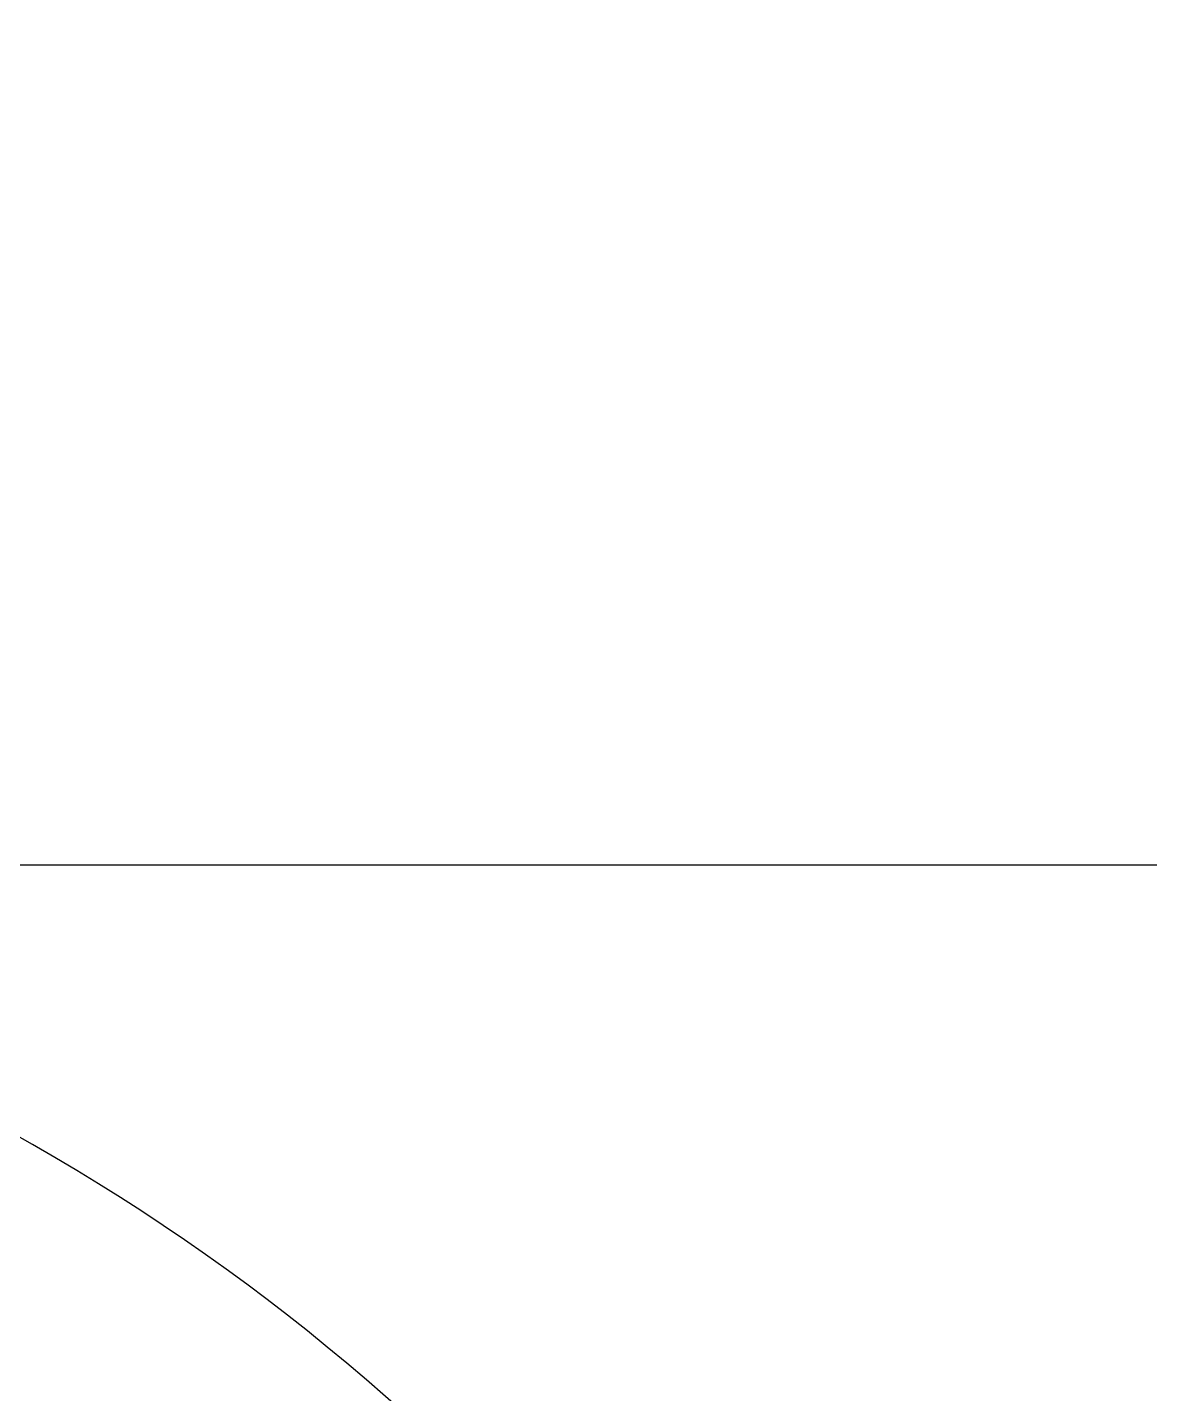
# Model space of a CAD drawing. Header units: metres. Extents: x -1 to 8192, y -554 to 8192.
# Drawn here: x 10.67 to 22.34, y -5.49 to 8.71 of the extents above; entities that cross this region are included whole.
import ezdxf

# ---------------------------------------------------------------- set-up
doc = ezdxf.new("R2010")
doc.units = ezdxf.units.M

msp = doc.modelspace()

# ---------------------------------------------------------------- linework, layer by layer
at = {"layer": 'MCD_Layer_0'}
for p in [(8192.005882, 0), (8192.005917, 0), (8192.001976, 0), (8192.00201, 0), (8192.005941, 0), (8192.005946, 0), (8192.005938, 0), (8192.00593, 0)]:
    msp.add_line(p, (0, 0), dxfattribs=at)
msp.add_arc((-0.279507, -22.245332), 22.247088, 270.71987, 89.28013, dxfattribs=at)
at = {"layer": 'MCD_Layer_1'}
msp.add_arc((461.55658, 528.044598), 701.331287, 228.843737, 38.817496, dxfattribs=at)

doc.saveas('drawing.dxf')
